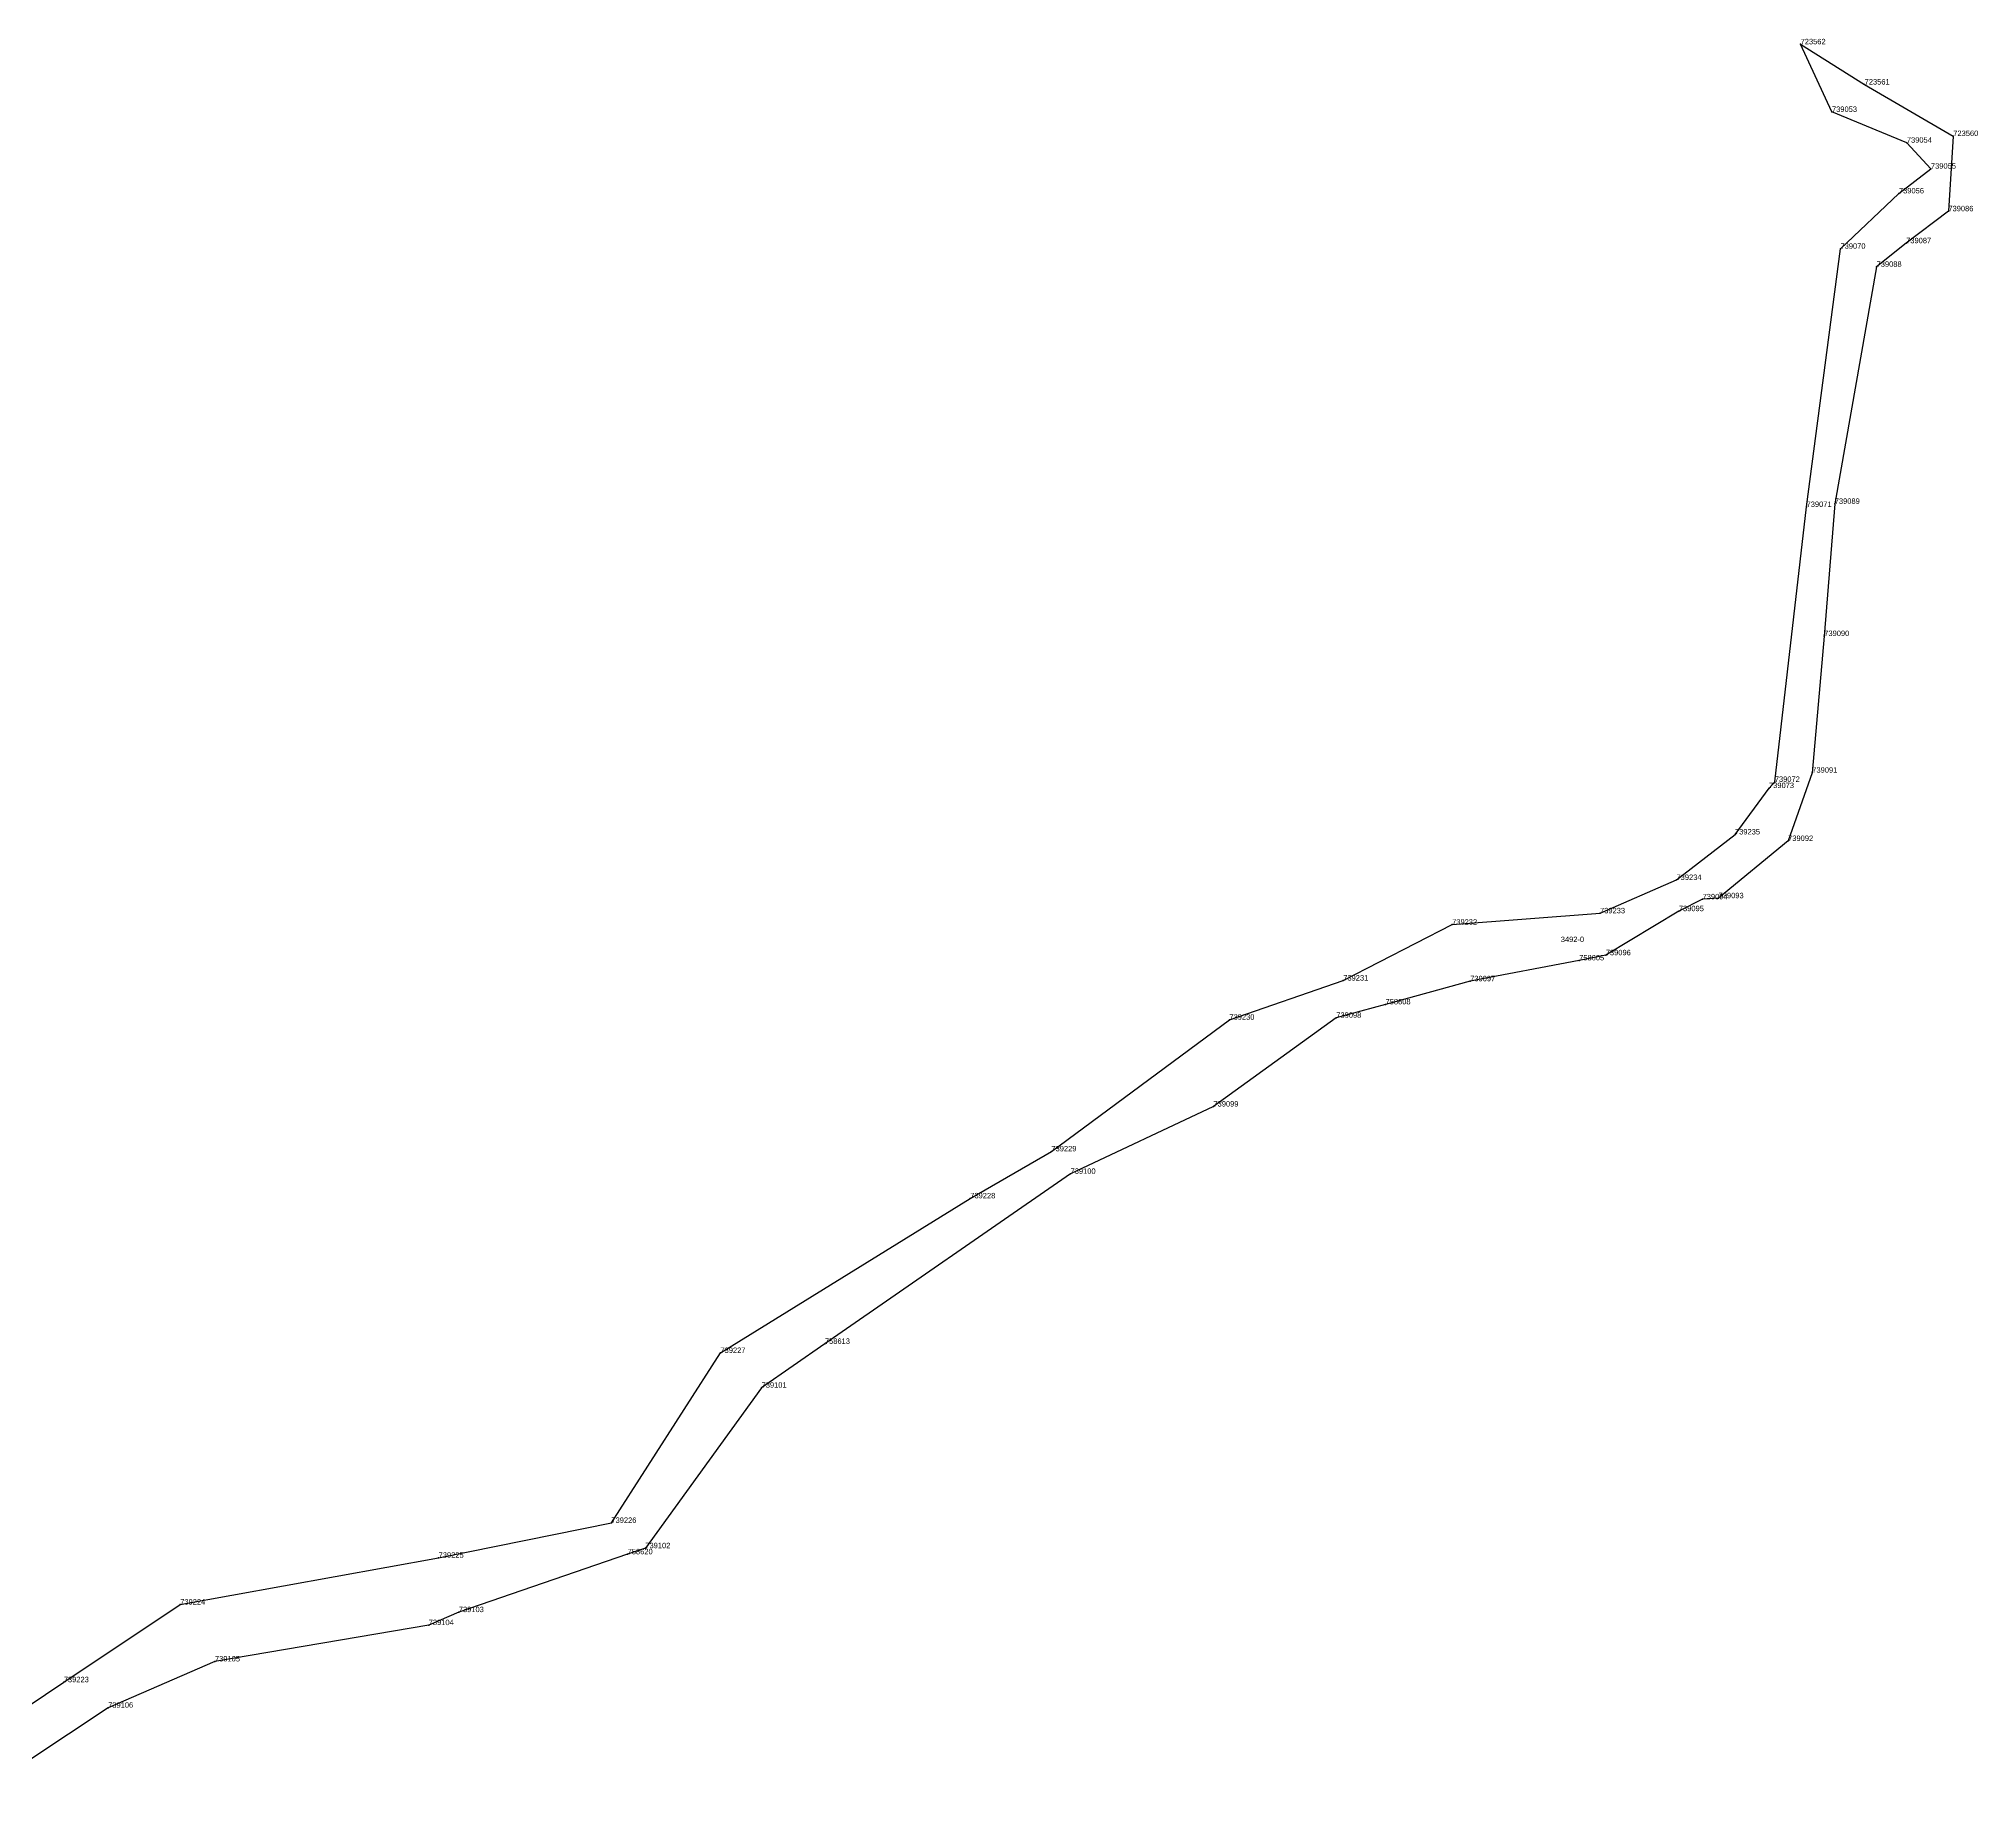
# Model space of a CAD drawing. Extents: x 7500826 to 7501973, y 4691546 to 4692070.
# Drawn here: x 7501687.9 to 7501973.4, y 4691719.7 to 4691977.1 of the extents above; entities that cross this region are included whole.
import ezdxf

# ---------------------------------------------------------------- set-up
doc = ezdxf.new("R2010")
doc.units = 0

msp = doc.modelspace()

# ---------------------------------------------------------------- linework, layer by layer
at = {"layer": 'Parcela Baze'}
for points in [[(7501961.888, 4691954.283), (7501966.598, 4691957.923), (7501963.048, 4691961.753), (7501952.028, 4691966.283), (7501947.408, 4691976.243), (7501956.838, 4691970.313), (7501969.888, 4691962.733), (7501969.168, 4691951.653), (7501962.948, 4691946.943), (7501958.597, 4691943.473), (7501952.436, 4691908.564), (7501950.886, 4691889.094), (7501949.125, 4691868.974), (7501945.565, 4691858.914), (7501935.335, 4691850.484), (7501932.975, 4691850.324), (7501929.475, 4691848.575), (7501918.715, 4691842.085), (7501914.792, 4691841.328), (7501898.745, 4691838.255), (7501886.278, 4691834.854), (7501879.024, 4691832.875), (7501860.934, 4691819.805), (7501839.894, 4691809.896), (7501803.717, 4691784.851), (7501794.393, 4691778.396), (7501777.272, 4691754.757), (7501774.668, 4691753.865), (7501749.802, 4691745.347), (7501745.372, 4691743.437), (7501713.892, 4691738.087), (7501698.162, 4691731.268), (7501680.742, 4691719.708)], [(7501675.672, 4691724.348), (7501691.632, 4691735.028), (7501708.772, 4691746.457), (7501746.832, 4691753.357), (7501772.273, 4691758.487), (7501788.333, 4691783.516), (7501825.124, 4691806.286), (7501837.074, 4691813.206), (7501863.284, 4691832.595), (7501880.055, 4691838.355), (7501896.085, 4691846.595), (7501917.865, 4691848.265), (7501929.125, 4691853.174), (7501937.745, 4691859.874), (7501942.755, 4691866.704), (7501943.605, 4691867.614), (7501948.286, 4691908.104), (7501953.277, 4691946.133), (7501961.888, 4691954.283)]]:
    msp.add_lwpolyline(points, dxfattribs=at)
at = {"layer": 'Pikat'}
for p in [(7501947.408, 4691976.243), (7501956.838, 4691970.313), (7501952.028, 4691966.283), (7501963.048, 4691961.753), (7501969.888, 4691962.733), (7501966.598, 4691957.923), (7501961.888, 4691954.283), (7501969.168, 4691951.653), (7501953.277, 4691946.133), (7501962.948, 4691946.943), (7501958.597, 4691943.473), (7501948.286, 4691908.104), (7501952.436, 4691908.564), (7501950.886, 4691889.094), (7501943.605, 4691867.614), (7501949.125, 4691868.974), (7501942.755, 4691866.704), (7501937.745, 4691859.874), (7501945.565, 4691858.914), (7501929.125, 4691853.174), (7501932.975, 4691850.324), (7501935.335, 4691850.484), (7501917.865, 4691848.265), (7501929.475, 4691848.575), (7501896.085, 4691846.595), (7501918.715, 4691842.085), (7501914.792, 4691841.328), (7501880.055, 4691838.355), (7501898.745, 4691838.255), (7501886.278, 4691834.854), (7501863.284, 4691832.595), (7501879.024, 4691832.875), (7501860.934, 4691819.805), (7501837.074, 4691813.206), (7501839.894, 4691809.896), (7501825.124, 4691806.286), (7501803.717, 4691784.851), (7501788.333, 4691783.516), (7501794.393, 4691778.396), (7501772.273, 4691758.487), (7501746.832, 4691753.357), (7501774.668, 4691753.865), (7501777.272, 4691754.757), (7501708.772, 4691746.457), (7501749.802, 4691745.347), (7501745.372, 4691743.437), (7501713.892, 4691738.087), (7501691.632, 4691735.028), (7501698.162, 4691731.268)]:
    msp.add_point(p, dxfattribs=at)

# ---------------------------------------------------------------- texts
at = {"layer": 'Nr e Pikave Gjeodezike te Parceles Baze'}
for s, p in [('723562', (7501947.408, 4691976.243)), ('723561', (7501956.838, 4691970.313)), ('739053', (7501952.028, 4691966.283)), ('739054', (7501963.048, 4691961.753)), ('723560', (7501969.888, 4691962.733)), ('739055', (7501966.598, 4691957.923)), ('739056', (7501961.888, 4691954.283)), ('739086', (7501969.168, 4691951.653)), ('739087', (7501962.948, 4691946.943)), ('739070', (7501953.277, 4691946.133)), ('739088', (7501958.597, 4691943.473)), ('739071', (7501948.286, 4691908.104)), ('739089', (7501952.436, 4691908.564)), ('739090', (7501950.886, 4691889.094)), ('739073', (7501942.755, 4691866.704)), ('739072', (7501943.605, 4691867.614)), ('739091', (7501949.125, 4691868.974)), ('739235', (7501937.745, 4691859.874)), ('739092', (7501945.565, 4691858.914)), ('739234', (7501929.125, 4691853.174)), ('739094', (7501932.975, 4691850.324)), ('739093', (7501935.335, 4691850.484)), ('739232', (7501896.085, 4691846.595)), ('739233', (7501917.865, 4691848.265)), ('739095', (7501929.475, 4691848.575)), ('758605', (7501914.792, 4691841.328)), ('739096', (7501918.715, 4691842.085)), ('739231', (7501880.055, 4691838.355)), ('739097', (7501898.745, 4691838.255)), ('739230', (7501863.284, 4691832.595)), ('739098', (7501879.024, 4691832.875)), ('758608', (7501886.278, 4691834.854)), ('739099', (7501860.934, 4691819.805)), ('739229', (7501837.074, 4691813.206)), ('739100', (7501839.894, 4691809.896)), ('739228', (7501825.124, 4691806.286)), ('758613', (7501803.717, 4691784.851)), ('739227', (7501788.333, 4691783.516)), ('739101', (7501794.393, 4691778.396)), ('739226', (7501772.273, 4691758.487)), ('739225', (7501746.832, 4691753.357)), ('758620', (7501774.668, 4691753.865)), ('739102', (7501777.272, 4691754.757)), ('739224', (7501708.772, 4691746.457)), ('739103', (7501749.802, 4691745.347)), ('739104', (7501745.372, 4691743.437)), ('739105', (7501713.892, 4691738.087)), ('739223', (7501691.632, 4691735.028)), ('739106', (7501698.162, 4691731.268))]:
    msp.add_text(s, height=0.8, dxfattribs=at).set_placement(p)
at = {"layer": 'Nr Parceles Baze'}
msp.add_text('3492-0', height=0.8, dxfattribs=at).set_placement((7501912.085, 4691844.025))

doc.saveas('drawing.dxf')
